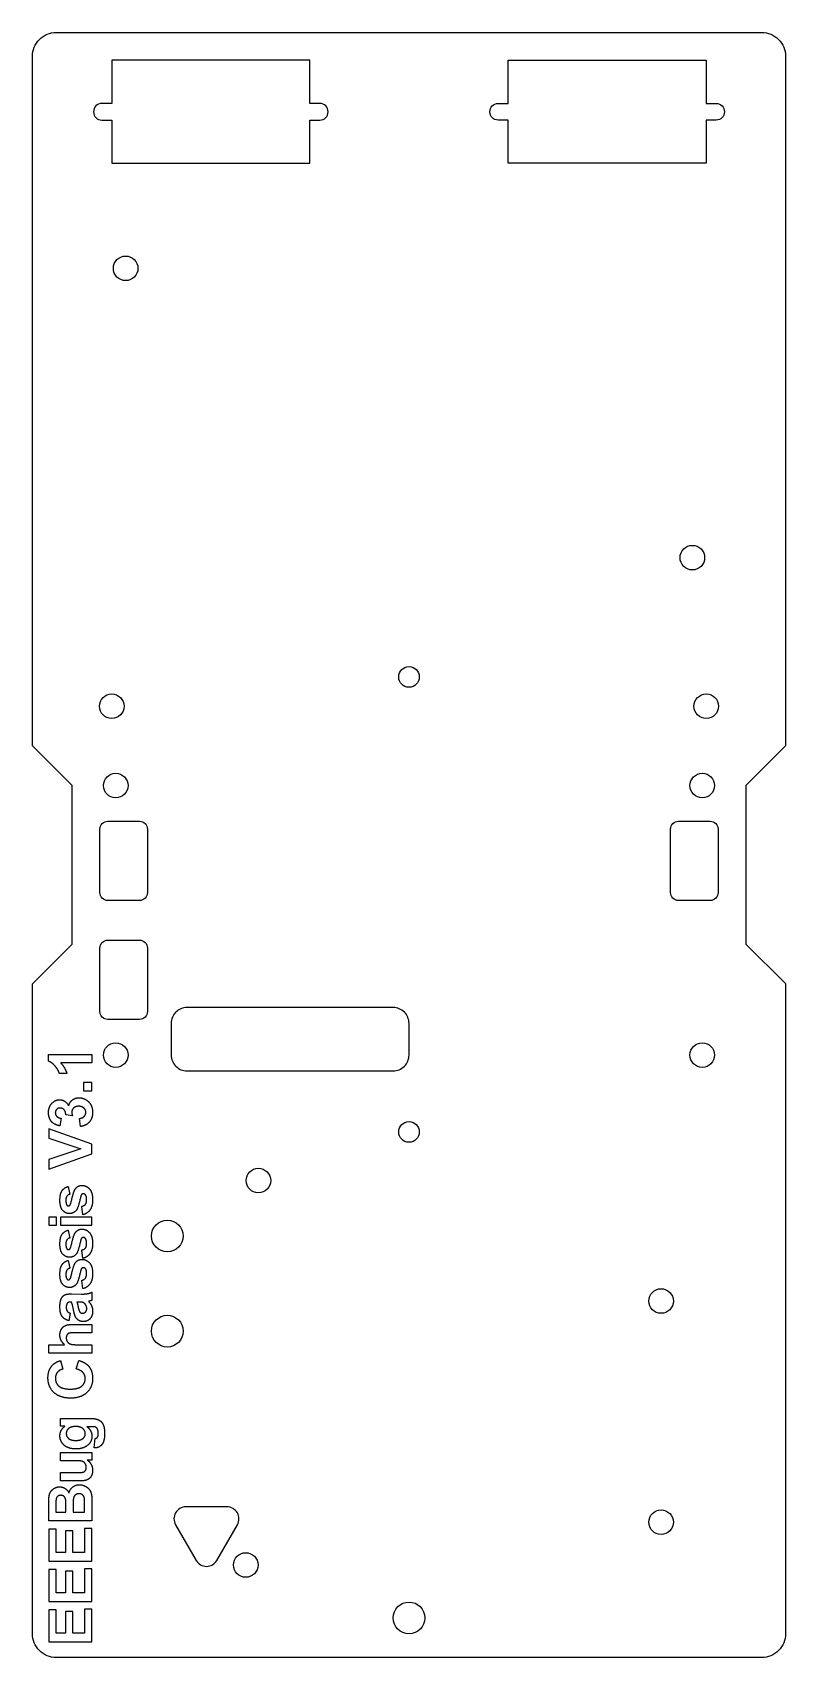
# Model space of a CAD drawing. Header units: millimetres. Extents: x 0 to 95, y 0 to 205.
import ezdxf

# ---------------------------------------------------------------- set-up
doc = ezdxf.new("R2010")
doc.units = ezdxf.units.MM
doc.layers.get('0').update_dxf_attribs({"linetype": 'CONTINUOUS'})

msp = doc.modelspace()

# ---------------------------------------------------------------- linework, layer by layer
for p, q in [((2.02, 75.22), (2.02, 76.06)), ((2.02, 76.06), (7.5, 76.06)), ((7.5, 76.06), (7.5, 75.02)), ((7.5, 75.02), (3.56, 75.02)), ((4.35, 73.67), (3.4, 73.67)), ((3.61, 68.03), (3.45, 67.07)), ((5.04, 68.33), (4.19, 68.45)), ((6.05, 66.99), (5.93, 68)), ((4.5, 59.42), (4.69, 58.43)), ((6.37, 55.86), (6.21, 56.91)), ((4.5, 53.9), (4.69, 52.92)), ((6.37, 50.35), (6.21, 51.4)), ((4.5, 50.09), (4.69, 49.1)), ((6.37, 46.53), (6.21, 47.58)), ((4.98, 45.87), (6.2, 45.85)), ((7.5, 46.09), (7.5, 45.06)), ((4.75, 43.44), (4.58, 42.49)), ((4.92, 44.84), (4.82, 44.84)), ((5.81, 44.84), (5.6, 44.84)), ((5.18, 42.01), (7.5, 42.01)), ((7.5, 42.01), (7.5, 40.97)), ((2.04, 39.46), (4.05, 39.46)), ((2.04, 38.41), (2.04, 39.46)), ((7.5, 40.97), (5.41, 40.97)), ((5.52, 39.46), (7.5, 39.46)), ((7.5, 39.46), (7.5, 38.41)), ((7.5, 38.41), (2.04, 38.41)), ((3.55, 37.46), (3.81, 36.37)), ((5.49, 36.41), (5.83, 37.47)), ((3.55, 29.19), (3.55, 30.17)), ((3.55, 30.17), (7.09, 30.17)), ((4.1, 29.19), (3.55, 29.19)), ((7.44, 29.12), (6.86, 29.12)), ((7.76, 26.45), (7.91, 27.64)), ((3.55, 24.83), (3.55, 25.88)), ((3.55, 25.88), (7.5, 25.88)), ((5.22, 24.83), (3.55, 24.83)), ((7.5, 24.9), (6.91, 24.9)), ((7.5, 25.88), (7.5, 24.9)), ((3.55, 22.28), (3.55, 23.33)), ((3.55, 23.33), (5.36, 23.33)), ((6.05, 22.28), (3.55, 22.28)), ((2.04, 17.23), (2.04, 19.41)), ((2.95, 18.96), (2.95, 18.33)), ((4.21, 18.33), (4.21, 19.05)), ((5.12, 19.22), (5.12, 18.33)), ((6.58, 18.33), (6.58, 19.35)), ((7.5, 19.08), (7.5, 17.23)), ((7.5, 17.23), (2.04, 17.23)), ((2.95, 18.33), (4.21, 18.33)), ((5.12, 18.33), (6.58, 18.33))]:
    msp.add_line(p, q)
for points in [[(0, 85), (5, 90), (5, 110), (0, 115), (0, 202, -0.414214), (3, 205), (92, 205, -0.414214), (95, 202), (95, 115.01), (90, 110.01), (90, 90.01), (95, 85.01), (95, 3, -0.414214), (92, 0), (3, 0, -0.414214), (0, 3)], [(10, 188.5), (35, 188.5), (35, 193.95), (36.25, 193.95, 1), (36.25, 196.05), (35, 196.05), (35, 201.5), (10, 201.5), (10, 196.05), (8.75, 196.05, 1), (8.75, 193.95), (10, 193.95)], [(58.75, 193.95, -1), (58.75, 196.05), (60, 196.05), (60, 201.5), (85, 201.5), (85, 196.05), (86.25, 196.05, -1), (86.25, 193.95), (85, 193.95), (85, 188.5), (60, 188.5), (60, 193.95)], [(13.5, 105.5, -0.414214), (14.5, 104.5), (14.5, 96.5, -0.414214), (13.5, 95.5), (9.5, 95.5, -0.414214), (8.5, 96.5), (8.5, 104.5, -0.414214), (9.5, 105.5)], [(85.5, 105.5, -0.414214), (86.5, 104.5), (86.5, 96.5, -0.414214), (85.5, 95.5), (81.5, 95.5, -0.414214), (80.5, 96.5), (80.5, 104.5, -0.414214), (81.5, 105.5)], [(14.5, 81.5, -0.414214), (13.5, 80.5), (9.5, 80.5, -0.414214), (8.5, 81.5), (8.5, 89.5, -0.414214), (9.5, 90.5), (13.5, 90.5, -0.414214), (14.5, 89.5)], [(17.5, 80), (17.5, 76, 0.414214), (19.5, 74), (45.5, 74, 0.414214), (47.5, 76), (47.5, 80, 0.414214), (45.5, 82), (19.5, 82, 0.414214)], [(24.55, 19), (19.35, 19, 0.57735), (18.05, 16.75), (20.65, 12.25, 0.57735), (23.25, 12.25), (25.85, 16.75, 0.57735)]]:
    msp.add_lwpolyline(points, format="xyb", close=True)
for points in [[(6.45, 71.49), (7.5, 71.49), (7.5, 72.54), (6.45, 72.54)], [(2.04, 61.61), (7.5, 63.56), (7.5, 64.74), (2.04, 66.69), (2.04, 65.52), (6.08, 64.19), (2.04, 62.81)], [(2.04, 54.53), (3.01, 54.53), (3.01, 55.57), (2.04, 55.57)], [(3.55, 54.53), (7.5, 54.53), (7.5, 55.57), (3.55, 55.57)], [(2.04, 12.14), (7.5, 12.14), (7.5, 16.29), (6.58, 16.29), (6.58, 13.24), (5.1, 13.24), (5.1, 15.98), (4.18, 15.98), (4.18, 13.24), (2.97, 13.24), (2.97, 16.18), (2.04, 16.18)], [(2.04, 7.05), (7.5, 7.05), (7.5, 11.2), (6.58, 11.2), (6.58, 8.15), (5.1, 8.15), (5.1, 10.89), (4.18, 10.89), (4.18, 8.15), (2.97, 8.15), (2.97, 11.09), (2.04, 11.09)], [(2.04, 1.96), (7.5, 1.96), (7.5, 6.11), (6.58, 6.11), (6.58, 3.06), (5.1, 3.06), (5.1, 5.8), (4.18, 5.8), (4.18, 3.06), (2.97, 3.06), (2.97, 6.01), (2.04, 6.01)]]:
    msp.add_lwpolyline(points, close=True)
for centre, radius in [((11.75, 175.25), 1.55), ((83.25, 138.75), 1.55), ((47.5, 123.7), 1.3), ((10, 120), 1.55), ((85, 120.01), 1.55), ((10.5, 110), 1.55), ((84.5, 110), 1.55), ((10.5, 76), 1.55), ((84.5, 76), 1.55), ((47.5, 66.3), 1.3), ((28.5, 60.17), 1.55), ((17, 53.17), 2), ((79.3, 44.97), 1.55), ((17, 41.17), 2), ((79.3, 17.07), 1.55), ((26.9, 11.67), 1.55), ((47.5, 5), 2)]:
    msp.add_circle(centre, radius)
for points in [[(2.89, 74.56), (2.52, 75.04), (2.02, 75.22)], [(3.4, 73.67), (3.27, 74.08), (2.89, 74.56)], [(3.56, 75.02), (4.1, 74.45), (4.35, 73.67)], [(2.02, 68.75), (2.02, 69.52), (2.51, 69.98)], [(2.51, 69.98), (2.92, 70.37), (3.42, 70.37)], [(3.42, 70.37), (4.14, 70.37), (4.57, 69.58)], [(4.57, 69.58), (4.67, 70.05), (5.02, 70.33)], [(5.02, 70.33), (5.37, 70.61), (5.86, 70.61)], [(5.86, 70.61), (6.58, 70.61), (7.09, 70.09)], [(7.09, 70.09), (7.59, 69.56), (7.59, 68.78)], [(2.19, 67.93), (2.02, 68.3), (2.02, 68.75)], [(2.66, 67.37), (2.36, 67.57), (2.19, 67.93)], [(3.05, 69.15), (2.88, 68.99), (2.88, 68.72)], [(2.88, 68.72), (2.88, 68.45), (3.07, 68.26)], [(3.48, 69.32), (3.21, 69.32), (3.05, 69.15)], [(3.07, 68.26), (3.25, 68.07), (3.61, 68.03)], [(4, 69.09), (3.81, 69.32), (3.48, 69.32)], [(4.19, 68.45), (4.2, 68.87), (4, 69.09)], [(5.19, 69.33), (4.96, 69.12), (4.96, 68.81)], [(4.96, 68.81), (4.96, 68.61), (5.04, 68.33)], [(5.82, 69.54), (5.42, 69.54), (5.19, 69.33)], [(6.48, 69.32), (6.23, 69.54), (5.82, 69.54)], [(5.93, 68), (6.32, 68.05), (6.52, 68.26)], [(6.73, 68.77), (6.73, 69.1), (6.48, 69.32)], [(6.52, 68.26), (6.73, 68.47), (6.73, 68.77)], [(7.59, 68.78), (7.59, 68.04), (7.17, 67.55)], [(3.45, 67.07), (2.95, 67.17), (2.66, 67.37)], [(7.17, 67.55), (6.74, 67.07), (6.05, 66.99)], [(5.49, 59.22), (5.77, 59.55), (6.26, 59.55)], [(6.26, 59.55), (6.81, 59.55), (7.2, 59.1)], [(3.46, 57.67), (3.46, 58.48), (3.72, 58.87)], [(3.81, 56.41), (3.46, 56.81), (3.46, 57.67)], [(3.72, 58.87), (3.99, 59.27), (4.5, 59.42)], [(4.33, 58.19), (4.21, 58.01), (4.21, 57.68)], [(4.21, 57.68), (4.21, 57.27), (4.33, 57.09)], [(4.69, 58.43), (4.46, 58.37), (4.33, 58.19)], [(4.73, 57.08), (4.83, 57.22), (5.02, 58.05)], [(5.02, 58.05), (5.21, 58.89), (5.49, 59.22)], [(6.07, 58.08), (5.79, 56.81), (5.56, 56.47)], [(6.21, 58.43), (6.13, 58.35), (6.07, 58.08)], [(6.41, 58.5), (6.29, 58.5), (6.21, 58.43)], [(6.69, 58.36), (6.58, 58.5), (6.41, 58.5)], [(6.68, 57.18), (6.83, 57.38), (6.83, 57.75)], [(6.83, 57.75), (6.83, 58.16), (6.69, 58.36)], [(7.2, 59.1), (7.59, 58.64), (7.59, 57.75)], [(7.59, 57.75), (7.59, 56.94), (7.26, 56.47)], [(4.67, 56), (4.16, 56), (3.81, 56.41)], [(4.33, 57.09), (4.41, 56.97), (4.54, 56.97)], [(4.54, 56.97), (4.65, 56.97), (4.73, 57.08)], [(5.56, 56.47), (5.24, 56), (4.67, 56)], [(6.21, 56.91), (6.52, 56.97), (6.68, 57.18)], [(7.26, 56.47), (6.93, 56), (6.37, 55.86)], [(3.46, 52.15), (3.46, 52.97), (3.72, 53.36)], [(3.72, 53.36), (3.99, 53.76), (4.5, 53.9)], [(5.02, 52.54), (5.21, 53.38), (5.49, 53.71)], [(5.49, 53.71), (5.77, 54.04), (6.26, 54.04)], [(6.26, 54.04), (6.81, 54.04), (7.2, 53.58)], [(7.2, 53.58), (7.59, 53.13), (7.59, 52.24)], [(3.81, 50.9), (3.46, 51.3), (3.46, 52.15)], [(4.33, 52.68), (4.21, 52.5), (4.21, 52.17)], [(4.21, 52.17), (4.21, 51.76), (4.33, 51.58)], [(4.69, 52.92), (4.46, 52.85), (4.33, 52.68)], [(4.33, 51.58), (4.41, 51.46), (4.54, 51.46)], [(4.54, 51.46), (4.65, 51.46), (4.73, 51.57)], [(4.73, 51.57), (4.83, 51.71), (5.02, 52.54)], [(6.07, 52.56), (5.79, 51.3), (5.56, 50.96)], [(6.21, 52.91), (6.13, 52.84), (6.07, 52.56)], [(6.41, 52.99), (6.29, 52.99), (6.21, 52.91)], [(6.21, 51.4), (6.52, 51.46), (6.68, 51.67)], [(6.69, 52.85), (6.58, 52.99), (6.41, 52.99)], [(6.68, 51.67), (6.83, 51.87), (6.83, 52.24)], [(6.83, 52.24), (6.83, 52.65), (6.69, 52.85)], [(7.59, 52.24), (7.59, 51.43), (7.26, 50.96)], [(3.46, 48.34), (3.46, 49.15), (3.72, 49.55)], [(3.72, 49.55), (3.99, 49.94), (4.5, 50.09)], [(4.67, 50.49), (4.16, 50.49), (3.81, 50.9)], [(5.56, 50.96), (5.24, 50.49), (4.67, 50.49)], [(5.02, 48.73), (5.21, 49.56), (5.49, 49.9)], [(5.49, 49.9), (5.77, 50.22), (6.26, 50.22)], [(6.26, 50.22), (6.81, 50.22), (7.2, 49.77)], [(7.26, 50.96), (6.93, 50.49), (6.37, 50.35)], [(7.2, 49.77), (7.59, 49.32), (7.59, 48.43)], [(3.81, 47.08), (3.46, 47.49), (3.46, 48.34)], [(4.33, 48.86), (4.21, 48.69), (4.21, 48.36)], [(4.21, 48.36), (4.21, 47.95), (4.33, 47.77)], [(4.69, 49.1), (4.46, 49.04), (4.33, 48.86)], [(4.33, 47.77), (4.41, 47.65), (4.54, 47.65)], [(4.54, 47.65), (4.65, 47.65), (4.73, 47.75)], [(4.73, 47.75), (4.83, 47.89), (5.02, 48.73)], [(6.07, 48.75), (5.79, 47.48), (5.56, 47.15)], [(6.21, 49.1), (6.13, 49.02), (6.07, 48.75)], [(6.41, 49.17), (6.29, 49.17), (6.21, 49.1)], [(6.21, 47.58), (6.52, 47.65), (6.68, 47.85)], [(6.69, 49.04), (6.58, 49.17), (6.41, 49.17)], [(6.68, 47.85), (6.83, 48.06), (6.83, 48.43)], [(6.83, 48.43), (6.83, 48.83), (6.69, 49.04)], [(7.59, 48.43), (7.59, 47.62), (7.26, 47.15)], [(3.46, 44.2), (3.46, 44.9), (3.62, 45.24)], [(3.62, 45.24), (3.79, 45.59), (4.04, 45.73)], [(4.67, 46.68), (4.16, 46.68), (3.81, 47.08)], [(4.04, 45.73), (4.3, 45.87), (4.98, 45.87)], [(5.56, 47.15), (5.24, 46.68), (4.67, 46.68)], [(6.2, 45.85), (6.72, 45.85), (6.97, 45.91)], [(7.26, 47.15), (6.93, 46.68), (6.37, 46.53)], [(6.97, 45.91), (7.22, 45.96), (7.5, 46.09)], [(3.73, 43.04), (3.46, 43.43), (3.46, 44.2)], [(4.39, 44.69), (4.26, 44.54), (4.26, 44.13)], [(4.26, 44.13), (4.26, 43.85), (4.37, 43.69)], [(4.37, 43.69), (4.48, 43.54), (4.75, 43.44)], [(4.82, 44.84), (4.52, 44.84), (4.39, 44.69)], [(5.18, 43.82), (5.04, 44.56), (4.92, 44.84)], [(5.42, 42.99), (5.28, 43.28), (5.18, 43.82)], [(5.6, 44.84), (5.67, 44.64), (5.76, 44.2)], [(5.76, 44.2), (5.86, 43.77), (5.94, 43.63)], [(6.32, 44.8), (6.19, 44.84), (5.81, 44.84)], [(5.94, 43.63), (6.09, 43.43), (6.31, 43.43)], [(6.31, 43.43), (6.53, 43.43), (6.69, 43.59)], [(6.67, 44.55), (6.53, 44.74), (6.32, 44.8)], [(6.85, 44.01), (6.85, 44.29), (6.67, 44.55)], [(6.69, 43.59), (6.85, 43.76), (6.85, 44.01)], [(7.19, 44.96), (7.1, 44.93), (7.07, 44.92)], [(7.07, 44.92), (7.33, 44.65), (7.46, 44.35)], [(7.5, 45.06), (7.4, 45.02), (7.19, 44.96)], [(7.59, 43.7), (7.59, 43.09), (7.26, 42.73)], [(7.46, 44.35), (7.59, 44.04), (7.59, 43.7)], [(3.46, 40.67), (3.46, 41.03), (3.59, 41.32)], [(3.59, 41.32), (3.73, 41.61), (3.94, 41.76)], [(4.58, 42.49), (4.01, 42.65), (3.73, 43.04)], [(3.94, 41.76), (4.14, 41.9), (4.4, 41.96)], [(4.4, 41.96), (4.65, 42.01), (5.18, 42.01)], [(5.82, 42.54), (5.56, 42.7), (5.42, 42.99)], [(6.42, 42.38), (6.09, 42.38), (5.82, 42.54)], [(7.26, 42.73), (6.93, 42.38), (6.42, 42.38)], [(4.05, 39.46), (3.46, 39.96), (3.46, 40.67)], [(4.36, 40.7), (4.26, 40.54), (4.26, 40.32)], [(4.26, 40.32), (4.26, 40.06), (4.39, 39.85)], [(4.62, 40.91), (4.46, 40.85), (4.36, 40.7)], [(4.39, 39.85), (4.51, 39.65), (4.77, 39.55)], [(5.41, 40.97), (4.79, 40.97), (4.62, 40.91)], [(4.77, 39.55), (5.02, 39.46), (5.52, 39.46)], [(1.95, 35.28), (1.95, 36.28), (2.54, 36.9)], [(2.54, 36.9), (2.89, 37.27), (3.55, 37.46)], [(5.83, 37.47), (6.73, 37.23), (7.16, 36.66)], [(2.71, 33.43), (1.95, 34.13), (1.95, 35.28)], [(3.14, 35.97), (2.89, 35.66), (2.89, 35.22)], [(2.89, 35.22), (2.89, 34.61), (3.33, 34.24)], [(3.81, 36.37), (3.38, 36.27), (3.14, 35.97)], [(6.37, 35.95), (6.09, 36.27), (5.49, 36.41)], [(6.21, 34.23), (6.65, 34.6), (6.65, 35.2)], [(6.65, 35.2), (6.65, 35.64), (6.37, 35.95)], [(7.59, 35.21), (7.59, 34.12), (6.85, 33.42)], [(7.16, 36.66), (7.59, 36.09), (7.59, 35.21)], [(4.82, 32.72), (3.46, 32.72), (2.71, 33.43)], [(3.33, 34.24), (3.76, 33.86), (4.74, 33.86)], [(4.74, 33.86), (5.77, 33.86), (6.21, 34.23)], [(6.85, 33.42), (6.11, 32.72), (4.82, 32.72)], [(3.46, 27.98), (3.46, 28.71), (4.1, 29.19)], [(4.56, 28.89), (4.26, 28.63), (4.26, 28.25)], [(5.47, 29.14), (4.85, 29.14), (4.56, 28.89)], [(6.36, 28.87), (6.06, 29.14), (5.47, 29.14)], [(6.66, 28.23), (6.66, 28.61), (6.36, 28.87)], [(6.86, 29.12), (7.5, 28.65), (7.5, 27.94)], [(7.09, 30.17), (7.79, 30.17), (8.14, 30.05)], [(7.92, 29.07), (7.79, 29.12), (7.44, 29.12)], [(8.18, 28.86), (8.1, 29), (7.92, 29.07)], [(8.14, 30.05), (8.49, 29.94), (8.68, 29.73)], [(8.3, 28.25), (8.3, 28.66), (8.18, 28.86)], [(8.68, 29.73), (8.88, 29.52), (8.99, 29.17)], [(8.99, 29.17), (9.1, 28.82), (9.1, 28.29)], [(3.98, 26.79), (3.46, 27.27), (3.46, 27.98)], [(5.5, 26.31), (4.51, 26.31), (3.98, 26.79)], [(4.26, 28.25), (4.26, 27.87), (4.55, 27.63)], [(4.55, 27.63), (4.84, 27.38), (5.44, 27.38)], [(5.44, 27.38), (6.07, 27.38), (6.36, 27.63)], [(6.83, 26.68), (6.29, 26.31), (5.5, 26.31)], [(6.36, 27.63), (6.66, 27.87), (6.66, 28.23)], [(7.5, 27.94), (7.5, 27.14), (6.83, 26.68)], [(8.76, 26.87), (8.42, 26.44), (7.89, 26.44)], [(7.91, 27.64), (8.11, 27.67), (8.19, 27.78)], [(8.19, 27.78), (8.3, 27.93), (8.3, 28.25)], [(9.1, 28.29), (9.1, 27.29), (8.76, 26.87)], [(6.28, 24.75), (6.06, 24.83), (5.22, 24.83)], [(6.65, 24.46), (6.5, 24.67), (6.28, 24.75)], [(6.91, 24.9), (7.22, 24.69), (7.41, 24.34)], [(7.89, 26.44), (7.83, 26.44), (7.76, 26.45)], [(5.36, 23.33), (6.2, 23.33), (6.39, 23.38)], [(6.39, 23.38), (6.57, 23.44), (6.68, 23.59)], [(6.79, 23.98), (6.79, 24.25), (6.65, 24.46)], [(6.68, 23.59), (6.79, 23.75), (6.79, 23.98)], [(7.41, 22.88), (7.24, 22.56), (6.92, 22.42)], [(7.41, 24.34), (7.59, 23.99), (7.59, 23.59)], [(7.59, 23.59), (7.59, 23.2), (7.41, 22.88)], [(2.1, 20.37), (2.15, 20.69), (2.32, 20.94)], [(2.32, 20.94), (2.49, 21.19), (2.78, 21.36)], [(2.78, 21.36), (3.06, 21.53), (3.42, 21.53)], [(3.42, 21.53), (3.8, 21.53), (4.12, 21.32)], [(4.12, 21.32), (4.44, 21.12), (4.6, 20.76)], [(4.6, 20.76), (4.75, 21.26), (5.1, 21.53)], [(5.1, 21.53), (5.45, 21.8), (5.92, 21.8)], [(5.45, 20.54), (5.28, 20.42), (5.2, 20.2)], [(5.87, 20.66), (5.62, 20.66), (5.45, 20.54)], [(6.33, 20.5), (6.16, 20.66), (5.87, 20.66)], [(5.92, 21.8), (6.29, 21.8), (6.64, 21.62)], [(6.92, 22.42), (6.61, 22.28), (6.05, 22.28)], [(6.55, 20.1), (6.5, 20.35), (6.33, 20.5)], [(6.64, 21.62), (6.99, 21.45), (7.2, 21.15)], [(7.2, 21.15), (7.41, 20.85), (7.46, 20.41)], [(2.04, 19.41), (2.04, 20.06), (2.1, 20.37)], [(2.97, 19.9), (2.95, 19.74), (2.95, 18.96)], [(3.16, 20.32), (3, 20.18), (2.97, 19.9)], [(3.57, 20.46), (3.32, 20.46), (3.16, 20.32)], [(4, 20.3), (3.84, 20.46), (3.57, 20.46)], [(4.2, 19.85), (4.16, 20.13), (4, 20.3)], [(4.21, 19.05), (4.21, 19.69), (4.2, 19.85)], [(5.2, 20.2), (5.12, 19.97), (5.12, 19.22)], [(6.58, 19.35), (6.58, 19.94), (6.55, 20.1)], [(7.46, 20.41), (7.49, 20.14), (7.5, 19.08)]]:
    msp.add_open_spline(points, degree=2)

doc.saveas('drawing.dxf')
